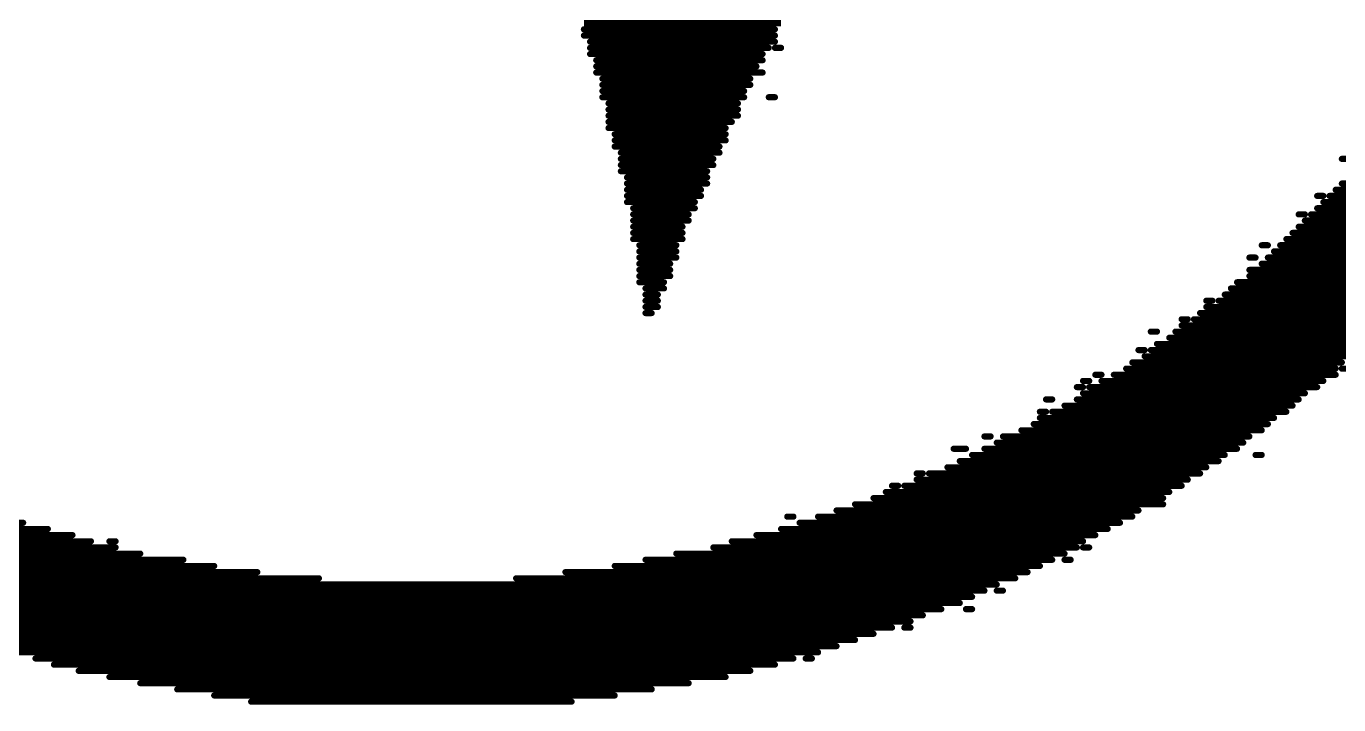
# Model space of a CAD drawing. Header units: inches. Extents: x -0.4 to 12.9, y -0.9 to 6.
# Drawn here: x 0.741 to 0.954, y 1.9138 to 2.0238 of the extents above; entities that cross this region are included whole.
import ezdxf

# ---------------------------------------------------------------- set-up
doc = ezdxf.new("R2010")
doc.units = ezdxf.units.IN
doc.header["$MEASUREMENT"] = 0
doc.layers.add('Bottom Overlay', color=54, linetype='Continuous')

msp = doc.modelspace()

# ---------------------------------------------------------------- linework, layer by layer
at = {"layer": 'Bottom Overlay'}
for points in [[(0.83145, 2.02425, 0.001, 0.001, 0), (0.86345, 2.02425, 0.001, 0.001, 0)], [(0.83145, 2.02325, 0.001, 0.001, 0), (0.86245, 2.02325, 0.001, 0.001, 0)], [(0.83145, 2.02225, 0.001, 0.001, 0), (0.86245, 2.02225, 0.001, 0.001, 0)], [(0.83245, 2.02125, 0.001, 0.001, 0), (0.86245, 2.02125, 0.001, 0.001, 0)], [(0.83245, 2.02025, 0.001, 0.001, 0), (0.86145, 2.02025, 0.001, 0.001, 0)], [(0.83245, 2.01925, 0.001, 0.001, 0), (0.86045, 2.01925, 0.001, 0.001, 0)], [(0.86245, 2.02025, 0.001, 0.001, 0), (0.86345, 2.02025, 0.001, 0.001, 0)], [(0.83345, 2.01825, 0.001, 0.001, 0), (0.86045, 2.01825, 0.001, 0.001, 0)], [(0.83345, 2.01725, 0.001, 0.001, 0), (0.85945, 2.01725, 0.001, 0.001, 0)], [(0.83345, 2.01625, 0.001, 0.001, 0), (0.86045, 2.01625, 0.001, 0.001, 0)], [(0.83445, 2.01525, 0.001, 0.001, 0), (0.85845, 2.01525, 0.001, 0.001, 0)], [(0.83445, 2.01425, 0.001, 0.001, 0), (0.85845, 2.01425, 0.001, 0.001, 0)], [(0.83445, 2.01325, 0.001, 0.001, 0), (0.85745, 2.01325, 0.001, 0.001, 0)], [(0.83445, 2.01225, 0.001, 0.001, 0), (0.85745, 2.01225, 0.001, 0.001, 0)], [(0.83545, 2.01125, 0.001, 0.001, 0), (0.85645, 2.01125, 0.001, 0.001, 0)], [(0.83545, 2.01025, 0.001, 0.001, 0), (0.85645, 2.01025, 0.001, 0.001, 0)], [(0.86145, 2.01225, 0.001, 0.001, 0), (0.86245, 2.01225, 0.001, 0.001, 0)], [(0.83545, 2.00925, 0.001, 0.001, 0), (0.85645, 2.00925, 0.001, 0.001, 0)], [(0.83545, 2.00825, 0.001, 0.001, 0), (0.85545, 2.00825, 0.001, 0.001, 0)], [(0.83545, 2.00725, 0.001, 0.001, 0), (0.85445, 2.00725, 0.001, 0.001, 0)], [(0.83645, 2.00625, 0.001, 0.001, 0), (0.85445, 2.00625, 0.001, 0.001, 0)], [(0.83645, 2.00525, 0.001, 0.001, 0), (0.85445, 2.00525, 0.001, 0.001, 0)], [(0.83645, 2.00425, 0.001, 0.001, 0), (0.85345, 2.00425, 0.001, 0.001, 0)], [(0.83745, 2.00325, 0.001, 0.001, 0), (0.85345, 2.00325, 0.001, 0.001, 0)], [(0.83745, 2.00225, 0.001, 0.001, 0), (0.85245, 2.00225, 0.001, 0.001, 0)], [(0.95445, 2.00225, 0.001, 0.001, 0), (0.95545, 2.00225, 0.001, 0.001, 0)], [(0.83745, 2.00125, 0.001, 0.001, 0), (0.85245, 2.00125, 0.001, 0.001, 0)], [(0.83745, 2.00025, 0.001, 0.001, 0), (0.85145, 2.00025, 0.001, 0.001, 0)], [(0.83845, 1.99925, 0.001, 0.001, 0), (0.85145, 1.99925, 0.001, 0.001, 0)], [(0.83845, 1.99825, 0.001, 0.001, 0), (0.85145, 1.99825, 0.001, 0.001, 0)], [(0.95445, 1.99825, 0.001, 0.001, 0), (0.98245, 1.99825, 0.001, 0.001, 0)], [(0.83845, 1.99725, 0.001, 0.001, 0), (0.85045, 1.99725, 0.001, 0.001, 0)], [(0.83845, 1.99625, 0.001, 0.001, 0), (0.85045, 1.99625, 0.001, 0.001, 0)], [(0.95045, 1.99625, 0.001, 0.001, 0), (0.95145, 1.99625, 0.001, 0.001, 0)], [(0.95245, 1.99625, 0.001, 0.001, 0), (0.98045, 1.99625, 0.001, 0.001, 0)], [(0.95345, 1.99725, 0.001, 0.001, 0), (0.98145, 1.99725, 0.001, 0.001, 0)], [(0.83845, 1.99525, 0.001, 0.001, 0), (0.84945, 1.99525, 0.001, 0.001, 0)], [(0.83945, 1.99425, 0.001, 0.001, 0), (0.84945, 1.99425, 0.001, 0.001, 0)], [(0.83945, 1.99325, 0.001, 0.001, 0), (0.84845, 1.99325, 0.001, 0.001, 0)], [(0.94745, 1.99325, 0.001, 0.001, 0), (0.94845, 1.99325, 0.001, 0.001, 0)], [(0.94945, 1.99325, 0.001, 0.001, 0), (0.97845, 1.99325, 0.001, 0.001, 0)], [(0.95045, 1.99425, 0.001, 0.001, 0), (0.97945, 1.99425, 0.001, 0.001, 0)], [(0.95145, 1.99525, 0.001, 0.001, 0), (0.97945, 1.99525, 0.001, 0.001, 0)], [(0.83945, 1.99225, 0.001, 0.001, 0), (0.84845, 1.99225, 0.001, 0.001, 0)], [(0.83945, 1.99125, 0.001, 0.001, 0), (0.84745, 1.99125, 0.001, 0.001, 0)], [(0.94745, 1.99125, 0.001, 0.001, 0), (0.97645, 1.99125, 0.001, 0.001, 0)], [(0.94845, 1.99225, 0.001, 0.001, 0), (0.97745, 1.99225, 0.001, 0.001, 0)], [(0.83945, 1.99025, 0.001, 0.001, 0), (0.84745, 1.99025, 0.001, 0.001, 0)], [(0.83945, 1.98925, 0.001, 0.001, 0), (0.84745, 1.98925, 0.001, 0.001, 0)], [(0.94545, 1.98925, 0.001, 0.001, 0), (0.97545, 1.98925, 0.001, 0.001, 0)], [(0.94645, 1.99025, 0.001, 0.001, 0), (0.97645, 1.99025, 0.001, 0.001, 0)], [(0.84045, 1.98825, 0.001, 0.001, 0), (0.84645, 1.98825, 0.001, 0.001, 0)], [(0.84045, 1.98725, 0.001, 0.001, 0), (0.84645, 1.98725, 0.001, 0.001, 0)], [(0.94145, 1.98825, 0.001, 0.001, 0), (0.94245, 1.98825, 0.001, 0.001, 0)], [(0.94345, 1.98725, 0.001, 0.001, 0), (0.97445, 1.98725, 0.001, 0.001, 0)], [(0.94445, 1.98825, 0.001, 0.001, 0), (0.97445, 1.98825, 0.001, 0.001, 0)], [(0.84045, 1.98625, 0.001, 0.001, 0), (0.84645, 1.98625, 0.001, 0.001, 0)], [(0.84045, 1.98525, 0.001, 0.001, 0), (0.84545, 1.98525, 0.001, 0.001, 0)], [(0.93945, 1.98625, 0.001, 0.001, 0), (0.94045, 1.98625, 0.001, 0.001, 0)], [(0.94145, 1.98525, 0.001, 0.001, 0), (0.97145, 1.98525, 0.001, 0.001, 0)], [(0.94245, 1.98625, 0.001, 0.001, 0), (0.97245, 1.98625, 0.001, 0.001, 0)], [(0.84045, 1.98425, 0.001, 0.001, 0), (0.84545, 1.98425, 0.001, 0.001, 0)], [(0.84045, 1.98325, 0.001, 0.001, 0), (0.84545, 1.98325, 0.001, 0.001, 0)], [(0.93945, 1.98425, 0.001, 0.001, 0), (0.97045, 1.98425, 0.001, 0.001, 0)], [(0.93945, 1.98325, 0.001, 0.001, 0), (0.96945, 1.98325, 0.001, 0.001, 0)], [(0.84045, 1.98225, 0.001, 0.001, 0), (0.84445, 1.98225, 0.001, 0.001, 0)], [(0.84145, 1.98125, 0.001, 0.001, 0), (0.84445, 1.98125, 0.001, 0.001, 0)], [(0.93645, 1.98125, 0.001, 0.001, 0), (0.96745, 1.98125, 0.001, 0.001, 0)], [(0.93745, 1.98225, 0.001, 0.001, 0), (0.96845, 1.98225, 0.001, 0.001, 0)], [(0.84145, 1.98025, 0.001, 0.001, 0), (0.84345, 1.98025, 0.001, 0.001, 0)], [(0.84145, 1.97925, 0.001, 0.001, 0), (0.84345, 1.97925, 0.001, 0.001, 0)], [(0.93245, 1.97925, 0.001, 0.001, 0), (0.93345, 1.97925, 0.001, 0.001, 0)], [(0.93445, 1.97925, 0.001, 0.001, 0), (0.96545, 1.97925, 0.001, 0.001, 0)], [(0.93545, 1.98025, 0.001, 0.001, 0), (0.96645, 1.98025, 0.001, 0.001, 0)], [(0.84145, 1.97825, 0.001, 0.001, 0), (0.84345, 1.97825, 0.001, 0.001, 0)], [(0.84145, 1.97725, 0.001, 0.001, 0), (0.84245, 1.97725, 0.001, 0.001, 0)], [(0.92845, 1.97625, 0.001, 0.001, 0), (0.92945, 1.97625, 0.001, 0.001, 0)], [(0.93045, 1.97625, 0.001, 0.001, 0), (0.96245, 1.97625, 0.001, 0.001, 0)], [(0.93145, 1.97725, 0.001, 0.001, 0), (0.96345, 1.97725, 0.001, 0.001, 0)], [(0.93245, 1.97825, 0.001, 0.001, 0), (0.96445, 1.97825, 0.001, 0.001, 0)], [(0.92345, 1.97425, 0.001, 0.001, 0), (0.92445, 1.97425, 0.001, 0.001, 0)], [(0.92745, 1.97425, 0.001, 0.001, 0), (0.96045, 1.97425, 0.001, 0.001, 0)], [(0.92845, 1.97525, 0.001, 0.001, 0), (0.96145, 1.97525, 0.001, 0.001, 0)], [(0.92445, 1.97225, 0.001, 0.001, 0), (0.95845, 1.97225, 0.001, 0.001, 0)], [(0.92645, 1.97325, 0.001, 0.001, 0), (0.95945, 1.97325, 0.001, 0.001, 0)], [(0.92145, 1.97125, 0.001, 0.001, 0), (0.92245, 1.97125, 0.001, 0.001, 0)], [(0.92245, 1.97025, 0.001, 0.001, 0), (0.95645, 1.97025, 0.001, 0.001, 0)], [(0.92345, 1.97125, 0.001, 0.001, 0), (0.95745, 1.97125, 0.001, 0.001, 0)], [(0.91945, 1.96825, 0.001, 0.001, 0), (0.95345, 1.96825, 0.001, 0.001, 0)], [(0.92045, 1.96925, 0.001, 0.001, 0), (0.95445, 1.96925, 0.001, 0.001, 0)], [(0.95445, 1.96825, 0.001, 0.001, 0), (0.95545, 1.96825, 0.001, 0.001, 0)], [(0.91245, 1.96625, 0.001, 0.001, 0), (0.91345, 1.96625, 0.001, 0.001, 0)], [(0.91445, 1.96725, 0.001, 0.001, 0), (0.91545, 1.96725, 0.001, 0.001, 0)], [(0.91545, 1.96625, 0.001, 0.001, 0), (0.95145, 1.96625, 0.001, 0.001, 0)], [(0.91745, 1.96725, 0.001, 0.001, 0), (0.95345, 1.96725, 0.001, 0.001, 0)], [(0.91145, 1.96525, 0.001, 0.001, 0), (0.91245, 1.96525, 0.001, 0.001, 0)], [(0.91245, 1.96425, 0.001, 0.001, 0), (0.94845, 1.96425, 0.001, 0.001, 0)], [(0.91345, 1.96525, 0.001, 0.001, 0), (0.95045, 1.96525, 0.001, 0.001, 0)], [(0.90545, 1.96125, 0.001, 0.001, 0), (0.90645, 1.96125, 0.001, 0.001, 0)], [(0.90645, 1.96325, 0.001, 0.001, 0), (0.90745, 1.96325, 0.001, 0.001, 0)], [(0.90745, 1.96125, 0.001, 0.001, 0), (0.94545, 1.96125, 0.001, 0.001, 0)], [(0.90945, 1.96225, 0.001, 0.001, 0), (0.94645, 1.96225, 0.001, 0.001, 0)], [(0.91145, 1.96325, 0.001, 0.001, 0), (0.94745, 1.96325, 0.001, 0.001, 0)], [(0.90445, 1.95925, 0.001, 0.001, 0), (0.94245, 1.95925, 0.001, 0.001, 0)], [(0.90545, 1.96025, 0.001, 0.001, 0), (0.94345, 1.96025, 0.001, 0.001, 0)], [(0.89645, 1.95725, 0.001, 0.001, 0), (0.89745, 1.95725, 0.001, 0.001, 0)], [(0.89945, 1.95725, 0.001, 0.001, 0), (0.93945, 1.95725, 0.001, 0.001, 0)], [(0.90245, 1.95825, 0.001, 0.001, 0), (0.94145, 1.95825, 0.001, 0.001, 0)], [(0.89145, 1.95525, 0.001, 0.001, 0), (0.89345, 1.95525, 0.001, 0.001, 0)], [(0.89645, 1.95525, 0.001, 0.001, 0), (0.93745, 1.95525, 0.001, 0.001, 0)], [(0.89845, 1.95625, 0.001, 0.001, 0), (0.93845, 1.95625, 0.001, 0.001, 0)], [(0.89245, 1.95325, 0.001, 0.001, 0), (0.93445, 1.95325, 0.001, 0.001, 0)], [(0.89445, 1.95425, 0.001, 0.001, 0), (0.93545, 1.95425, 0.001, 0.001, 0)], [(0.94045, 1.95425, 0.001, 0.001, 0), (0.94145, 1.95425, 0.001, 0.001, 0)], [(0.88545, 1.95125, 0.001, 0.001, 0), (0.88645, 1.95125, 0.001, 0.001, 0)], [(0.88745, 1.95125, 0.001, 0.001, 0), (0.93145, 1.95125, 0.001, 0.001, 0)], [(0.89045, 1.95225, 0.001, 0.001, 0), (0.93245, 1.95225, 0.001, 0.001, 0)], [(0.88145, 1.94925, 0.001, 0.001, 0), (0.88245, 1.94925, 0.001, 0.001, 0)], [(0.88345, 1.94925, 0.001, 0.001, 0), (0.92845, 1.94925, 0.001, 0.001, 0)], [(0.88545, 1.95025, 0.001, 0.001, 0), (0.92945, 1.95025, 0.001, 0.001, 0)], [(0.87845, 1.94725, 0.001, 0.001, 0), (0.92545, 1.94725, 0.001, 0.001, 0)], [(0.88045, 1.94825, 0.001, 0.001, 0), (0.92645, 1.94825, 0.001, 0.001, 0)], [(0.86445, 1.94425, 0.001, 0.001, 0), (0.86545, 1.94425, 0.001, 0.001, 0)], [(0.86945, 1.94425, 0.001, 0.001, 0), (0.92045, 1.94425, 0.001, 0.001, 0)], [(0.87245, 1.94525, 0.001, 0.001, 0), (0.92145, 1.94525, 0.001, 0.001, 0)], [(0.87545, 1.94625, 0.001, 0.001, 0), (0.92545, 1.94625, 0.001, 0.001, 0)], [(0.68945, 1.94325, 0.001, 0.001, 0), (0.74045, 1.94325, 0.001, 0.001, 0)], [(0.69245, 1.94225, 0.001, 0.001, 0), (0.74445, 1.94225, 0.001, 0.001, 0)], [(0.86345, 1.94225, 0.001, 0.001, 0), (0.91645, 1.94225, 0.001, 0.001, 0)], [(0.86645, 1.94325, 0.001, 0.001, 0), (0.91845, 1.94325, 0.001, 0.001, 0)], [(0.69345, 1.94125, 0.001, 0.001, 0), (0.74845, 1.94125, 0.001, 0.001, 0)], [(0.69545, 1.94025, 0.001, 0.001, 0), (0.75145, 1.94025, 0.001, 0.001, 0)], [(0.75445, 1.94025, 0.001, 0.001, 0), (0.75545, 1.94025, 0.001, 0.001, 0)], [(0.85545, 1.94025, 0.001, 0.001, 0), (0.91245, 1.94025, 0.001, 0.001, 0)], [(0.85945, 1.94125, 0.001, 0.001, 0), (0.91445, 1.94125, 0.001, 0.001, 0)], [(0.69745, 1.93925, 0.001, 0.001, 0), (0.75545, 1.93925, 0.001, 0.001, 0)], [(0.69845, 1.93825, 0.001, 0.001, 0), (0.75945, 1.93825, 0.001, 0.001, 0)], [(0.84645, 1.93825, 0.001, 0.001, 0), (0.90945, 1.93825, 0.001, 0.001, 0)], [(0.85245, 1.93925, 0.001, 0.001, 0), (0.91145, 1.93925, 0.001, 0.001, 0)], [(0.91245, 1.93925, 0.001, 0.001, 0), (0.91345, 1.93925, 0.001, 0.001, 0)], [(0.70145, 1.93725, 0.001, 0.001, 0), (0.76645, 1.93725, 0.001, 0.001, 0)], [(0.70345, 1.93625, 0.001, 0.001, 0), (0.77145, 1.93625, 0.001, 0.001, 0)], [(0.83645, 1.93625, 0.001, 0.001, 0), (0.90545, 1.93625, 0.001, 0.001, 0)], [(0.84145, 1.93725, 0.001, 0.001, 0), (0.90745, 1.93725, 0.001, 0.001, 0)], [(0.90945, 1.93725, 0.001, 0.001, 0), (0.91045, 1.93725, 0.001, 0.001, 0)], [(0.70445, 1.93525, 0.001, 0.001, 0), (0.77845, 1.93525, 0.001, 0.001, 0)], [(0.70745, 1.93425, 0.001, 0.001, 0), (0.78845, 1.93425, 0.001, 0.001, 0)], [(0.82045, 1.93425, 0.001, 0.001, 0), (0.90145, 1.93425, 0.001, 0.001, 0)], [(0.82845, 1.93525, 0.001, 0.001, 0), (0.90345, 1.93525, 0.001, 0.001, 0)], [(0.70945, 1.93325, 0.001, 0.001, 0), (0.89845, 1.93325, 0.001, 0.001, 0)], [(0.71045, 1.93225, 0.001, 0.001, 0), (0.89645, 1.93225, 0.001, 0.001, 0)], [(0.89845, 1.93225, 0.001, 0.001, 0), (0.89945, 1.93225, 0.001, 0.001, 0)], [(0.71345, 1.93125, 0.001, 0.001, 0), (0.89445, 1.93125, 0.001, 0.001, 0)], [(0.71645, 1.93025, 0.001, 0.001, 0), (0.89245, 1.93025, 0.001, 0.001, 0)], [(0.71845, 1.92925, 0.001, 0.001, 0), (0.88945, 1.92925, 0.001, 0.001, 0)], [(0.72045, 1.92825, 0.001, 0.001, 0), (0.88645, 1.92825, 0.001, 0.001, 0)], [(0.72345, 1.92725, 0.001, 0.001, 0), (0.88445, 1.92725, 0.001, 0.001, 0)], [(0.89345, 1.92925, 0.001, 0.001, 0), (0.89445, 1.92925, 0.001, 0.001, 0)], [(0.72545, 1.92625, 0.001, 0.001, 0), (0.88145, 1.92625, 0.001, 0.001, 0)], [(0.72945, 1.92525, 0.001, 0.001, 0), (0.87845, 1.92525, 0.001, 0.001, 0)], [(0.88345, 1.92625, 0.001, 0.001, 0), (0.88445, 1.92625, 0.001, 0.001, 0)], [(0.73245, 1.92425, 0.001, 0.001, 0), (0.87545, 1.92425, 0.001, 0.001, 0)], [(0.73545, 1.92325, 0.001, 0.001, 0), (0.87245, 1.92325, 0.001, 0.001, 0)], [(0.73845, 1.92225, 0.001, 0.001, 0), (0.86945, 1.92225, 0.001, 0.001, 0)], [(0.74245, 1.92125, 0.001, 0.001, 0), (0.86545, 1.92125, 0.001, 0.001, 0)], [(0.86745, 1.92125, 0.001, 0.001, 0), (0.86845, 1.92125, 0.001, 0.001, 0)], [(0.74545, 1.92025, 0.001, 0.001, 0), (0.86245, 1.92025, 0.001, 0.001, 0)], [(0.74945, 1.91925, 0.001, 0.001, 0), (0.85845, 1.91925, 0.001, 0.001, 0)], [(0.75445, 1.91825, 0.001, 0.001, 0), (0.85445, 1.91825, 0.001, 0.001, 0)], [(0.75945, 1.91725, 0.001, 0.001, 0), (0.84845, 1.91725, 0.001, 0.001, 0)], [(0.76545, 1.91625, 0.001, 0.001, 0), (0.84245, 1.91625, 0.001, 0.001, 0)], [(0.77145, 1.91525, 0.001, 0.001, 0), (0.83645, 1.91525, 0.001, 0.001, 0)], [(0.77745, 1.91425, 0.001, 0.001, 0), (0.82945, 1.91425, 0.001, 0.001, 0)]]:
    msp.add_lwpolyline(points, format="xyseb", dxfattribs=at)
for points in [[(0.8312, 2.02325, 0.0005, 0.0005, 1), (0.8317, 2.02325, 0.0005, 0.0005, 1)], [(0.8622, 2.02325, 0.0005, 0.0005, 1), (0.8627, 2.02325, 0.0005, 0.0005, 1)], [(0.8312, 2.02225, 0.0005, 0.0005, 1), (0.8317, 2.02225, 0.0005, 0.0005, 1)], [(0.8322, 2.02125, 0.0005, 0.0005, 1), (0.8327, 2.02125, 0.0005, 0.0005, 1)], [(0.8622, 2.02225, 0.0005, 0.0005, 1), (0.8627, 2.02225, 0.0005, 0.0005, 1)], [(0.8622, 2.02125, 0.0005, 0.0005, 1), (0.8627, 2.02125, 0.0005, 0.0005, 1)], [(0.8322, 2.02025, 0.0005, 0.0005, 1), (0.8327, 2.02025, 0.0005, 0.0005, 1)], [(0.8322, 2.01925, 0.0005, 0.0005, 1), (0.8327, 2.01925, 0.0005, 0.0005, 1)], [(0.8602, 2.01925, 0.0005, 0.0005, 1), (0.8607, 2.01925, 0.0005, 0.0005, 1)], [(0.8612, 2.02025, 0.0005, 0.0005, 1), (0.8617, 2.02025, 0.0005, 0.0005, 1)], [(0.8622, 2.02025, 0.0005, 0.0005, 1), (0.8627, 2.02025, 0.0005, 0.0005, 1)], [(0.8632, 2.02025, 0.0005, 0.0005, 1), (0.8637, 2.02025, 0.0005, 0.0005, 1)], [(0.8332, 2.01825, 0.0005, 0.0005, 1), (0.8337, 2.01825, 0.0005, 0.0005, 1)], [(0.8332, 2.01725, 0.0005, 0.0005, 1), (0.8337, 2.01725, 0.0005, 0.0005, 1)], [(0.8592, 2.01725, 0.0005, 0.0005, 1), (0.8597, 2.01725, 0.0005, 0.0005, 1)], [(0.8602, 2.01825, 0.0005, 0.0005, 1), (0.8607, 2.01825, 0.0005, 0.0005, 1)], [(0.8332, 2.01625, 0.0005, 0.0005, 1), (0.8337, 2.01625, 0.0005, 0.0005, 1)], [(0.8342, 2.01525, 0.0005, 0.0005, 1), (0.8347, 2.01525, 0.0005, 0.0005, 1)], [(0.8582, 2.01525, 0.0005, 0.0005, 1), (0.8587, 2.01525, 0.0005, 0.0005, 1)], [(0.8602, 2.01625, 0.0005, 0.0005, 1), (0.8607, 2.01625, 0.0005, 0.0005, 1)], [(0.8342, 2.01425, 0.0005, 0.0005, 1), (0.8347, 2.01425, 0.0005, 0.0005, 1)], [(0.8342, 2.01325, 0.0005, 0.0005, 1), (0.8347, 2.01325, 0.0005, 0.0005, 1)], [(0.8572, 2.01325, 0.0005, 0.0005, 1), (0.8577, 2.01325, 0.0005, 0.0005, 1)], [(0.8582, 2.01425, 0.0005, 0.0005, 1), (0.8587, 2.01425, 0.0005, 0.0005, 1)], [(0.8342, 2.01225, 0.0005, 0.0005, 1), (0.8347, 2.01225, 0.0005, 0.0005, 1)], [(0.8352, 2.01125, 0.0005, 0.0005, 1), (0.8357, 2.01125, 0.0005, 0.0005, 1)], [(0.8352, 2.01025, 0.0005, 0.0005, 1), (0.8357, 2.01025, 0.0005, 0.0005, 1)], [(0.8562, 2.01125, 0.0005, 0.0005, 1), (0.8567, 2.01125, 0.0005, 0.0005, 1)], [(0.8562, 2.01025, 0.0005, 0.0005, 1), (0.8567, 2.01025, 0.0005, 0.0005, 1)], [(0.8572, 2.01225, 0.0005, 0.0005, 1), (0.8577, 2.01225, 0.0005, 0.0005, 1)], [(0.8612, 2.01225, 0.0005, 0.0005, 1), (0.8617, 2.01225, 0.0005, 0.0005, 1)], [(0.8622, 2.01225, 0.0005, 0.0005, 1), (0.8627, 2.01225, 0.0005, 0.0005, 1)], [(0.8352, 2.00925, 0.0005, 0.0005, 1), (0.8357, 2.00925, 0.0005, 0.0005, 1)], [(0.8352, 2.00825, 0.0005, 0.0005, 1), (0.8357, 2.00825, 0.0005, 0.0005, 1)], [(0.8552, 2.00825, 0.0005, 0.0005, 1), (0.8557, 2.00825, 0.0005, 0.0005, 1)], [(0.8562, 2.00925, 0.0005, 0.0005, 1), (0.8567, 2.00925, 0.0005, 0.0005, 1)], [(0.8352, 2.00725, 0.0005, 0.0005, 1), (0.8357, 2.00725, 0.0005, 0.0005, 1)], [(0.8362, 2.00625, 0.0005, 0.0005, 1), (0.8367, 2.00625, 0.0005, 0.0005, 1)], [(0.8542, 2.00725, 0.0005, 0.0005, 1), (0.8547, 2.00725, 0.0005, 0.0005, 1)], [(0.8542, 2.00625, 0.0005, 0.0005, 1), (0.8547, 2.00625, 0.0005, 0.0005, 1)], [(0.8362, 2.00525, 0.0005, 0.0005, 1), (0.8367, 2.00525, 0.0005, 0.0005, 1)], [(0.8362, 2.00425, 0.0005, 0.0005, 1), (0.8367, 2.00425, 0.0005, 0.0005, 1)], [(0.8532, 2.00425, 0.0005, 0.0005, 1), (0.8537, 2.00425, 0.0005, 0.0005, 1)], [(0.8542, 2.00525, 0.0005, 0.0005, 1), (0.8547, 2.00525, 0.0005, 0.0005, 1)], [(0.8372, 2.00325, 0.0005, 0.0005, 1), (0.8377, 2.00325, 0.0005, 0.0005, 1)], [(0.8372, 2.00225, 0.0005, 0.0005, 1), (0.8377, 2.00225, 0.0005, 0.0005, 1)], [(0.8522, 2.00225, 0.0005, 0.0005, 1), (0.8527, 2.00225, 0.0005, 0.0005, 1)], [(0.8532, 2.00325, 0.0005, 0.0005, 1), (0.8537, 2.00325, 0.0005, 0.0005, 1)], [(0.9542, 2.00225, 0.0005, 0.0005, 1), (0.9547, 2.00225, 0.0005, 0.0005, 1)], [(0.8372, 2.00125, 0.0005, 0.0005, 1), (0.8377, 2.00125, 0.0005, 0.0005, 1)], [(0.8372, 2.00025, 0.0005, 0.0005, 1), (0.8377, 2.00025, 0.0005, 0.0005, 1)], [(0.8512, 2.00025, 0.0005, 0.0005, 1), (0.8517, 2.00025, 0.0005, 0.0005, 1)], [(0.8522, 2.00125, 0.0005, 0.0005, 1), (0.8527, 2.00125, 0.0005, 0.0005, 1)], [(0.8382, 1.99925, 0.0005, 0.0005, 1), (0.8387, 1.99925, 0.0005, 0.0005, 1)], [(0.8382, 1.99825, 0.0005, 0.0005, 1), (0.8387, 1.99825, 0.0005, 0.0005, 1)], [(0.8512, 1.99925, 0.0005, 0.0005, 1), (0.8517, 1.99925, 0.0005, 0.0005, 1)], [(0.8512, 1.99825, 0.0005, 0.0005, 1), (0.8517, 1.99825, 0.0005, 0.0005, 1)], [(0.9542, 1.99825, 0.0005, 0.0005, 1), (0.9547, 1.99825, 0.0005, 0.0005, 1)], [(0.8382, 1.99725, 0.0005, 0.0005, 1), (0.8387, 1.99725, 0.0005, 0.0005, 1)], [(0.8382, 1.99625, 0.0005, 0.0005, 1), (0.8387, 1.99625, 0.0005, 0.0005, 1)], [(0.8502, 1.99725, 0.0005, 0.0005, 1), (0.8507, 1.99725, 0.0005, 0.0005, 1)], [(0.8502, 1.99625, 0.0005, 0.0005, 1), (0.8507, 1.99625, 0.0005, 0.0005, 1)], [(0.9502, 1.99625, 0.0005, 0.0005, 1), (0.9507, 1.99625, 0.0005, 0.0005, 1)], [(0.9512, 1.99625, 0.0005, 0.0005, 1), (0.9517, 1.99625, 0.0005, 0.0005, 1)], [(0.9522, 1.99625, 0.0005, 0.0005, 1), (0.9527, 1.99625, 0.0005, 0.0005, 1)], [(0.9532, 1.99725, 0.0005, 0.0005, 1), (0.9537, 1.99725, 0.0005, 0.0005, 1)], [(0.8382, 1.99525, 0.0005, 0.0005, 1), (0.8387, 1.99525, 0.0005, 0.0005, 1)], [(0.8392, 1.99425, 0.0005, 0.0005, 1), (0.8397, 1.99425, 0.0005, 0.0005, 1)], [(0.8392, 1.99325, 0.0005, 0.0005, 1), (0.8397, 1.99325, 0.0005, 0.0005, 1)], [(0.8482, 1.99325, 0.0005, 0.0005, 1), (0.8487, 1.99325, 0.0005, 0.0005, 1)], [(0.8492, 1.99525, 0.0005, 0.0005, 1), (0.8497, 1.99525, 0.0005, 0.0005, 1)], [(0.8492, 1.99425, 0.0005, 0.0005, 1), (0.8497, 1.99425, 0.0005, 0.0005, 1)], [(0.9472, 1.99325, 0.0005, 0.0005, 1), (0.9477, 1.99325, 0.0005, 0.0005, 1)], [(0.9482, 1.99325, 0.0005, 0.0005, 1), (0.9487, 1.99325, 0.0005, 0.0005, 1)], [(0.9492, 1.99325, 0.0005, 0.0005, 1), (0.9497, 1.99325, 0.0005, 0.0005, 1)], [(0.9502, 1.99425, 0.0005, 0.0005, 1), (0.9507, 1.99425, 0.0005, 0.0005, 1)], [(0.9512, 1.99525, 0.0005, 0.0005, 1), (0.9517, 1.99525, 0.0005, 0.0005, 1)], [(0.8392, 1.99225, 0.0005, 0.0005, 1), (0.8397, 1.99225, 0.0005, 0.0005, 1)], [(0.8392, 1.99125, 0.0005, 0.0005, 1), (0.8397, 1.99125, 0.0005, 0.0005, 1)], [(0.8472, 1.99125, 0.0005, 0.0005, 1), (0.8477, 1.99125, 0.0005, 0.0005, 1)], [(0.8482, 1.99225, 0.0005, 0.0005, 1), (0.8487, 1.99225, 0.0005, 0.0005, 1)], [(0.9472, 1.99125, 0.0005, 0.0005, 1), (0.9477, 1.99125, 0.0005, 0.0005, 1)], [(0.9482, 1.99225, 0.0005, 0.0005, 1), (0.9487, 1.99225, 0.0005, 0.0005, 1)], [(0.8392, 1.99025, 0.0005, 0.0005, 1), (0.8397, 1.99025, 0.0005, 0.0005, 1)], [(0.8392, 1.98925, 0.0005, 0.0005, 1), (0.8397, 1.98925, 0.0005, 0.0005, 1)], [(0.8472, 1.99025, 0.0005, 0.0005, 1), (0.8477, 1.99025, 0.0005, 0.0005, 1)], [(0.8472, 1.98925, 0.0005, 0.0005, 1), (0.8477, 1.98925, 0.0005, 0.0005, 1)], [(0.9452, 1.98925, 0.0005, 0.0005, 1), (0.9457, 1.98925, 0.0005, 0.0005, 1)], [(0.9462, 1.99025, 0.0005, 0.0005, 1), (0.9467, 1.99025, 0.0005, 0.0005, 1)], [(0.8402, 1.98825, 0.0005, 0.0005, 1), (0.8407, 1.98825, 0.0005, 0.0005, 1)], [(0.8402, 1.98725, 0.0005, 0.0005, 1), (0.8407, 1.98725, 0.0005, 0.0005, 1)], [(0.8462, 1.98825, 0.0005, 0.0005, 1), (0.8467, 1.98825, 0.0005, 0.0005, 1)], [(0.8462, 1.98725, 0.0005, 0.0005, 1), (0.8467, 1.98725, 0.0005, 0.0005, 1)], [(0.9412, 1.98825, 0.0005, 0.0005, 1), (0.9417, 1.98825, 0.0005, 0.0005, 1)], [(0.9422, 1.98825, 0.0005, 0.0005, 1), (0.9427, 1.98825, 0.0005, 0.0005, 1)], [(0.9432, 1.98725, 0.0005, 0.0005, 1), (0.9437, 1.98725, 0.0005, 0.0005, 1)], [(0.9442, 1.98825, 0.0005, 0.0005, 1), (0.9447, 1.98825, 0.0005, 0.0005, 1)], [(0.8402, 1.98625, 0.0005, 0.0005, 1), (0.8407, 1.98625, 0.0005, 0.0005, 1)], [(0.8402, 1.98525, 0.0005, 0.0005, 1), (0.8407, 1.98525, 0.0005, 0.0005, 1)], [(0.8452, 1.98525, 0.0005, 0.0005, 1), (0.8457, 1.98525, 0.0005, 0.0005, 1)], [(0.8462, 1.98625, 0.0005, 0.0005, 1), (0.8467, 1.98625, 0.0005, 0.0005, 1)], [(0.9392, 1.98625, 0.0005, 0.0005, 1), (0.9397, 1.98625, 0.0005, 0.0005, 1)], [(0.9402, 1.98625, 0.0005, 0.0005, 1), (0.9407, 1.98625, 0.0005, 0.0005, 1)], [(0.9412, 1.98525, 0.0005, 0.0005, 1), (0.9417, 1.98525, 0.0005, 0.0005, 1)], [(0.9422, 1.98625, 0.0005, 0.0005, 1), (0.9427, 1.98625, 0.0005, 0.0005, 1)], [(0.8402, 1.98425, 0.0005, 0.0005, 1), (0.8407, 1.98425, 0.0005, 0.0005, 1)], [(0.8402, 1.98325, 0.0005, 0.0005, 1), (0.8407, 1.98325, 0.0005, 0.0005, 1)], [(0.8452, 1.98425, 0.0005, 0.0005, 1), (0.8457, 1.98425, 0.0005, 0.0005, 1)], [(0.8452, 1.98325, 0.0005, 0.0005, 1), (0.8457, 1.98325, 0.0005, 0.0005, 1)], [(0.9392, 1.98425, 0.0005, 0.0005, 1), (0.9397, 1.98425, 0.0005, 0.0005, 1)], [(0.9392, 1.98325, 0.0005, 0.0005, 1), (0.9397, 1.98325, 0.0005, 0.0005, 1)], [(0.8402, 1.98225, 0.0005, 0.0005, 1), (0.8407, 1.98225, 0.0005, 0.0005, 1)], [(0.8412, 1.98125, 0.0005, 0.0005, 1), (0.8417, 1.98125, 0.0005, 0.0005, 1)], [(0.8442, 1.98225, 0.0005, 0.0005, 1), (0.8447, 1.98225, 0.0005, 0.0005, 1)], [(0.8442, 1.98125, 0.0005, 0.0005, 1), (0.8447, 1.98125, 0.0005, 0.0005, 1)], [(0.9362, 1.98125, 0.0005, 0.0005, 1), (0.9367, 1.98125, 0.0005, 0.0005, 1)], [(0.9372, 1.98225, 0.0005, 0.0005, 1), (0.9377, 1.98225, 0.0005, 0.0005, 1)], [(0.8412, 1.98025, 0.0005, 0.0005, 1), (0.8417, 1.98025, 0.0005, 0.0005, 1)], [(0.8412, 1.97925, 0.0005, 0.0005, 1), (0.8417, 1.97925, 0.0005, 0.0005, 1)], [(0.8432, 1.98025, 0.0005, 0.0005, 1), (0.8437, 1.98025, 0.0005, 0.0005, 1)], [(0.8432, 1.97925, 0.0005, 0.0005, 1), (0.8437, 1.97925, 0.0005, 0.0005, 1)], [(0.9322, 1.97925, 0.0005, 0.0005, 1), (0.9327, 1.97925, 0.0005, 0.0005, 1)], [(0.9332, 1.97925, 0.0005, 0.0005, 1), (0.9337, 1.97925, 0.0005, 0.0005, 1)], [(0.9342, 1.97925, 0.0005, 0.0005, 1), (0.9347, 1.97925, 0.0005, 0.0005, 1)], [(0.9352, 1.98025, 0.0005, 0.0005, 1), (0.9357, 1.98025, 0.0005, 0.0005, 1)], [(0.8412, 1.97825, 0.0005, 0.0005, 1), (0.8417, 1.97825, 0.0005, 0.0005, 1)], [(0.8412, 1.97725, 0.0005, 0.0005, 1), (0.8417, 1.97725, 0.0005, 0.0005, 1)], [(0.8422, 1.97725, 0.0005, 0.0005, 1), (0.8427, 1.97725, 0.0005, 0.0005, 1)], [(0.8432, 1.97825, 0.0005, 0.0005, 1), (0.8437, 1.97825, 0.0005, 0.0005, 1)], [(0.9282, 1.97625, 0.0005, 0.0005, 1), (0.9287, 1.97625, 0.0005, 0.0005, 1)], [(0.9292, 1.97625, 0.0005, 0.0005, 1), (0.9297, 1.97625, 0.0005, 0.0005, 1)], [(0.9302, 1.97625, 0.0005, 0.0005, 1), (0.9307, 1.97625, 0.0005, 0.0005, 1)], [(0.9312, 1.97725, 0.0005, 0.0005, 1), (0.9317, 1.97725, 0.0005, 0.0005, 1)], [(0.9322, 1.97825, 0.0005, 0.0005, 1), (0.9327, 1.97825, 0.0005, 0.0005, 1)], [(0.9232, 1.97425, 0.0005, 0.0005, 1), (0.9237, 1.97425, 0.0005, 0.0005, 1)], [(0.9242, 1.97425, 0.0005, 0.0005, 1), (0.9247, 1.97425, 0.0005, 0.0005, 1)], [(0.9272, 1.97425, 0.0005, 0.0005, 1), (0.9277, 1.97425, 0.0005, 0.0005, 1)], [(0.9282, 1.97525, 0.0005, 0.0005, 1), (0.9287, 1.97525, 0.0005, 0.0005, 1)], [(0.9242, 1.97225, 0.0005, 0.0005, 1), (0.9247, 1.97225, 0.0005, 0.0005, 1)], [(0.9262, 1.97325, 0.0005, 0.0005, 1), (0.9267, 1.97325, 0.0005, 0.0005, 1)], [(0.9212, 1.97125, 0.0005, 0.0005, 1), (0.9217, 1.97125, 0.0005, 0.0005, 1)], [(0.9222, 1.97125, 0.0005, 0.0005, 1), (0.9227, 1.97125, 0.0005, 0.0005, 1)], [(0.9222, 1.97025, 0.0005, 0.0005, 1), (0.9227, 1.97025, 0.0005, 0.0005, 1)], [(0.9232, 1.97125, 0.0005, 0.0005, 1), (0.9237, 1.97125, 0.0005, 0.0005, 1)], [(0.9192, 1.96825, 0.0005, 0.0005, 1), (0.9197, 1.96825, 0.0005, 0.0005, 1)], [(0.9202, 1.96925, 0.0005, 0.0005, 1), (0.9207, 1.96925, 0.0005, 0.0005, 1)], [(0.9532, 1.96825, 0.0005, 0.0005, 1), (0.9537, 1.96825, 0.0005, 0.0005, 1)], [(0.9542, 1.96925, 0.0005, 0.0005, 1), (0.9547, 1.96925, 0.0005, 0.0005, 1)], [(0.9542, 1.96825, 0.0005, 0.0005, 1), (0.9547, 1.96825, 0.0005, 0.0005, 1)], [(0.9122, 1.96625, 0.0005, 0.0005, 1), (0.9127, 1.96625, 0.0005, 0.0005, 1)], [(0.9132, 1.96625, 0.0005, 0.0005, 1), (0.9137, 1.96625, 0.0005, 0.0005, 1)], [(0.9142, 1.96725, 0.0005, 0.0005, 1), (0.9147, 1.96725, 0.0005, 0.0005, 1)], [(0.9152, 1.96725, 0.0005, 0.0005, 1), (0.9157, 1.96725, 0.0005, 0.0005, 1)], [(0.9152, 1.96625, 0.0005, 0.0005, 1), (0.9157, 1.96625, 0.0005, 0.0005, 1)], [(0.9172, 1.96725, 0.0005, 0.0005, 1), (0.9177, 1.96725, 0.0005, 0.0005, 1)], [(0.9512, 1.96625, 0.0005, 0.0005, 1), (0.9517, 1.96625, 0.0005, 0.0005, 1)], [(0.9532, 1.96725, 0.0005, 0.0005, 1), (0.9537, 1.96725, 0.0005, 0.0005, 1)], [(0.9112, 1.96525, 0.0005, 0.0005, 1), (0.9117, 1.96525, 0.0005, 0.0005, 1)], [(0.9122, 1.96525, 0.0005, 0.0005, 1), (0.9127, 1.96525, 0.0005, 0.0005, 1)], [(0.9122, 1.96425, 0.0005, 0.0005, 1), (0.9127, 1.96425, 0.0005, 0.0005, 1)], [(0.9132, 1.96525, 0.0005, 0.0005, 1), (0.9137, 1.96525, 0.0005, 0.0005, 1)], [(0.9482, 1.96425, 0.0005, 0.0005, 1), (0.9487, 1.96425, 0.0005, 0.0005, 1)], [(0.9502, 1.96525, 0.0005, 0.0005, 1), (0.9507, 1.96525, 0.0005, 0.0005, 1)], [(0.9052, 1.96125, 0.0005, 0.0005, 1), (0.9057, 1.96125, 0.0005, 0.0005, 1)], [(0.9062, 1.96325, 0.0005, 0.0005, 1), (0.9067, 1.96325, 0.0005, 0.0005, 1)], [(0.9062, 1.96125, 0.0005, 0.0005, 1), (0.9067, 1.96125, 0.0005, 0.0005, 1)], [(0.9072, 1.96325, 0.0005, 0.0005, 1), (0.9077, 1.96325, 0.0005, 0.0005, 1)], [(0.9072, 1.96125, 0.0005, 0.0005, 1), (0.9077, 1.96125, 0.0005, 0.0005, 1)], [(0.9092, 1.96225, 0.0005, 0.0005, 1), (0.9097, 1.96225, 0.0005, 0.0005, 1)], [(0.9112, 1.96325, 0.0005, 0.0005, 1), (0.9117, 1.96325, 0.0005, 0.0005, 1)], [(0.9452, 1.96125, 0.0005, 0.0005, 1), (0.9457, 1.96125, 0.0005, 0.0005, 1)], [(0.9462, 1.96225, 0.0005, 0.0005, 1), (0.9467, 1.96225, 0.0005, 0.0005, 1)], [(0.9472, 1.96325, 0.0005, 0.0005, 1), (0.9477, 1.96325, 0.0005, 0.0005, 1)], [(0.9042, 1.95925, 0.0005, 0.0005, 1), (0.9047, 1.95925, 0.0005, 0.0005, 1)], [(0.9052, 1.96025, 0.0005, 0.0005, 1), (0.9057, 1.96025, 0.0005, 0.0005, 1)], [(0.9422, 1.95925, 0.0005, 0.0005, 1), (0.9427, 1.95925, 0.0005, 0.0005, 1)], [(0.9432, 1.96025, 0.0005, 0.0005, 1), (0.9437, 1.96025, 0.0005, 0.0005, 1)], [(0.8962, 1.95725, 0.0005, 0.0005, 1), (0.8967, 1.95725, 0.0005, 0.0005, 1)], [(0.8972, 1.95725, 0.0005, 0.0005, 1), (0.8977, 1.95725, 0.0005, 0.0005, 1)], [(0.8992, 1.95725, 0.0005, 0.0005, 1), (0.8997, 1.95725, 0.0005, 0.0005, 1)], [(0.9022, 1.95825, 0.0005, 0.0005, 1), (0.9027, 1.95825, 0.0005, 0.0005, 1)], [(0.9392, 1.95725, 0.0005, 0.0005, 1), (0.9397, 1.95725, 0.0005, 0.0005, 1)], [(0.9412, 1.95825, 0.0005, 0.0005, 1), (0.9417, 1.95825, 0.0005, 0.0005, 1)], [(0.8912, 1.95525, 0.0005, 0.0005, 1), (0.8917, 1.95525, 0.0005, 0.0005, 1)], [(0.8932, 1.95525, 0.0005, 0.0005, 1), (0.8937, 1.95525, 0.0005, 0.0005, 1)], [(0.8962, 1.95525, 0.0005, 0.0005, 1), (0.8967, 1.95525, 0.0005, 0.0005, 1)], [(0.8982, 1.95625, 0.0005, 0.0005, 1), (0.8987, 1.95625, 0.0005, 0.0005, 1)], [(0.9372, 1.95525, 0.0005, 0.0005, 1), (0.9377, 1.95525, 0.0005, 0.0005, 1)], [(0.9382, 1.95625, 0.0005, 0.0005, 1), (0.9387, 1.95625, 0.0005, 0.0005, 1)], [(0.8922, 1.95325, 0.0005, 0.0005, 1), (0.8927, 1.95325, 0.0005, 0.0005, 1)], [(0.8942, 1.95425, 0.0005, 0.0005, 1), (0.8947, 1.95425, 0.0005, 0.0005, 1)], [(0.9342, 1.95325, 0.0005, 0.0005, 1), (0.9347, 1.95325, 0.0005, 0.0005, 1)], [(0.9352, 1.95425, 0.0005, 0.0005, 1), (0.9357, 1.95425, 0.0005, 0.0005, 1)], [(0.9402, 1.95425, 0.0005, 0.0005, 1), (0.9407, 1.95425, 0.0005, 0.0005, 1)], [(0.9412, 1.95425, 0.0005, 0.0005, 1), (0.9417, 1.95425, 0.0005, 0.0005, 1)], [(0.8852, 1.95125, 0.0005, 0.0005, 1), (0.8857, 1.95125, 0.0005, 0.0005, 1)], [(0.8862, 1.95125, 0.0005, 0.0005, 1), (0.8867, 1.95125, 0.0005, 0.0005, 1)], [(0.8872, 1.95125, 0.0005, 0.0005, 1), (0.8877, 1.95125, 0.0005, 0.0005, 1)], [(0.8902, 1.95225, 0.0005, 0.0005, 1), (0.8907, 1.95225, 0.0005, 0.0005, 1)], [(0.9312, 1.95125, 0.0005, 0.0005, 1), (0.9317, 1.95125, 0.0005, 0.0005, 1)], [(0.9322, 1.95225, 0.0005, 0.0005, 1), (0.9327, 1.95225, 0.0005, 0.0005, 1)], [(0.8812, 1.94925, 0.0005, 0.0005, 1), (0.8817, 1.94925, 0.0005, 0.0005, 1)], [(0.8822, 1.94925, 0.0005, 0.0005, 1), (0.8827, 1.94925, 0.0005, 0.0005, 1)], [(0.8832, 1.94925, 0.0005, 0.0005, 1), (0.8837, 1.94925, 0.0005, 0.0005, 1)], [(0.8852, 1.95025, 0.0005, 0.0005, 1), (0.8857, 1.95025, 0.0005, 0.0005, 1)], [(0.9282, 1.94925, 0.0005, 0.0005, 1), (0.9287, 1.94925, 0.0005, 0.0005, 1)], [(0.9292, 1.95025, 0.0005, 0.0005, 1), (0.9297, 1.95025, 0.0005, 0.0005, 1)], [(0.8782, 1.94725, 0.0005, 0.0005, 1), (0.8787, 1.94725, 0.0005, 0.0005, 1)], [(0.8802, 1.94825, 0.0005, 0.0005, 1), (0.8807, 1.94825, 0.0005, 0.0005, 1)], [(0.9252, 1.94725, 0.0005, 0.0005, 1), (0.9257, 1.94725, 0.0005, 0.0005, 1)], [(0.9262, 1.94825, 0.0005, 0.0005, 1), (0.9267, 1.94825, 0.0005, 0.0005, 1)], [(0.8642, 1.94425, 0.0005, 0.0005, 1), (0.8647, 1.94425, 0.0005, 0.0005, 1)], [(0.8652, 1.94425, 0.0005, 0.0005, 1), (0.8657, 1.94425, 0.0005, 0.0005, 1)], [(0.8692, 1.94425, 0.0005, 0.0005, 1), (0.8697, 1.94425, 0.0005, 0.0005, 1)], [(0.8722, 1.94525, 0.0005, 0.0005, 1), (0.8727, 1.94525, 0.0005, 0.0005, 1)], [(0.8752, 1.94625, 0.0005, 0.0005, 1), (0.8757, 1.94625, 0.0005, 0.0005, 1)], [(0.9202, 1.94425, 0.0005, 0.0005, 1), (0.9207, 1.94425, 0.0005, 0.0005, 1)], [(0.9212, 1.94525, 0.0005, 0.0005, 1), (0.9217, 1.94525, 0.0005, 0.0005, 1)], [(0.9252, 1.94625, 0.0005, 0.0005, 1), (0.9257, 1.94625, 0.0005, 0.0005, 1)], [(0.7402, 1.94325, 0.0005, 0.0005, 1), (0.7407, 1.94325, 0.0005, 0.0005, 1)], [(0.7442, 1.94225, 0.0005, 0.0005, 1), (0.7447, 1.94225, 0.0005, 0.0005, 1)], [(0.8632, 1.94225, 0.0005, 0.0005, 1), (0.8637, 1.94225, 0.0005, 0.0005, 1)], [(0.8662, 1.94325, 0.0005, 0.0005, 1), (0.8667, 1.94325, 0.0005, 0.0005, 1)], [(0.9162, 1.94225, 0.0005, 0.0005, 1), (0.9167, 1.94225, 0.0005, 0.0005, 1)], [(0.9182, 1.94325, 0.0005, 0.0005, 1), (0.9187, 1.94325, 0.0005, 0.0005, 1)], [(0.7482, 1.94125, 0.0005, 0.0005, 1), (0.7487, 1.94125, 0.0005, 0.0005, 1)], [(0.7512, 1.94025, 0.0005, 0.0005, 1), (0.7517, 1.94025, 0.0005, 0.0005, 1)], [(0.7542, 1.94025, 0.0005, 0.0005, 1), (0.7547, 1.94025, 0.0005, 0.0005, 1)], [(0.7552, 1.94025, 0.0005, 0.0005, 1), (0.7557, 1.94025, 0.0005, 0.0005, 1)], [(0.8552, 1.94025, 0.0005, 0.0005, 1), (0.8557, 1.94025, 0.0005, 0.0005, 1)], [(0.8592, 1.94125, 0.0005, 0.0005, 1), (0.8597, 1.94125, 0.0005, 0.0005, 1)], [(0.9122, 1.94025, 0.0005, 0.0005, 1), (0.9127, 1.94025, 0.0005, 0.0005, 1)], [(0.9142, 1.94125, 0.0005, 0.0005, 1), (0.9147, 1.94125, 0.0005, 0.0005, 1)], [(0.7552, 1.93925, 0.0005, 0.0005, 1), (0.7557, 1.93925, 0.0005, 0.0005, 1)], [(0.7592, 1.93825, 0.0005, 0.0005, 1), (0.7597, 1.93825, 0.0005, 0.0005, 1)], [(0.8462, 1.93825, 0.0005, 0.0005, 1), (0.8467, 1.93825, 0.0005, 0.0005, 1)], [(0.8522, 1.93925, 0.0005, 0.0005, 1), (0.8527, 1.93925, 0.0005, 0.0005, 1)], [(0.9092, 1.93825, 0.0005, 0.0005, 1), (0.9097, 1.93825, 0.0005, 0.0005, 1)], [(0.9112, 1.93925, 0.0005, 0.0005, 1), (0.9117, 1.93925, 0.0005, 0.0005, 1)], [(0.9122, 1.93925, 0.0005, 0.0005, 1), (0.9127, 1.93925, 0.0005, 0.0005, 1)], [(0.9132, 1.93925, 0.0005, 0.0005, 1), (0.9137, 1.93925, 0.0005, 0.0005, 1)], [(0.7662, 1.93725, 0.0005, 0.0005, 1), (0.7667, 1.93725, 0.0005, 0.0005, 1)], [(0.7712, 1.93625, 0.0005, 0.0005, 1), (0.7717, 1.93625, 0.0005, 0.0005, 1)], [(0.8362, 1.93625, 0.0005, 0.0005, 1), (0.8367, 1.93625, 0.0005, 0.0005, 1)], [(0.8412, 1.93725, 0.0005, 0.0005, 1), (0.8417, 1.93725, 0.0005, 0.0005, 1)], [(0.9052, 1.93625, 0.0005, 0.0005, 1), (0.9057, 1.93625, 0.0005, 0.0005, 1)], [(0.9072, 1.93725, 0.0005, 0.0005, 1), (0.9077, 1.93725, 0.0005, 0.0005, 1)], [(0.9092, 1.93725, 0.0005, 0.0005, 1), (0.9097, 1.93725, 0.0005, 0.0005, 1)], [(0.9102, 1.93725, 0.0005, 0.0005, 1), (0.9107, 1.93725, 0.0005, 0.0005, 1)], [(0.7782, 1.93525, 0.0005, 0.0005, 1), (0.7787, 1.93525, 0.0005, 0.0005, 1)], [(0.7882, 1.93425, 0.0005, 0.0005, 1), (0.7887, 1.93425, 0.0005, 0.0005, 1)], [(0.8202, 1.93425, 0.0005, 0.0005, 1), (0.8207, 1.93425, 0.0005, 0.0005, 1)], [(0.8282, 1.93525, 0.0005, 0.0005, 1), (0.8287, 1.93525, 0.0005, 0.0005, 1)], [(0.9012, 1.93425, 0.0005, 0.0005, 1), (0.9017, 1.93425, 0.0005, 0.0005, 1)], [(0.9032, 1.93525, 0.0005, 0.0005, 1), (0.9037, 1.93525, 0.0005, 0.0005, 1)], [(0.8962, 1.93225, 0.0005, 0.0005, 1), (0.8967, 1.93225, 0.0005, 0.0005, 1)], [(0.8982, 1.93325, 0.0005, 0.0005, 1), (0.8987, 1.93325, 0.0005, 0.0005, 1)], [(0.8982, 1.93225, 0.0005, 0.0005, 1), (0.8987, 1.93225, 0.0005, 0.0005, 1)], [(0.8992, 1.93225, 0.0005, 0.0005, 1), (0.8997, 1.93225, 0.0005, 0.0005, 1)], [(0.8922, 1.93025, 0.0005, 0.0005, 1), (0.8927, 1.93025, 0.0005, 0.0005, 1)], [(0.8942, 1.93125, 0.0005, 0.0005, 1), (0.8947, 1.93125, 0.0005, 0.0005, 1)], [(0.8842, 1.92725, 0.0005, 0.0005, 1), (0.8847, 1.92725, 0.0005, 0.0005, 1)], [(0.8862, 1.92825, 0.0005, 0.0005, 1), (0.8867, 1.92825, 0.0005, 0.0005, 1)], [(0.8892, 1.92925, 0.0005, 0.0005, 1), (0.8897, 1.92925, 0.0005, 0.0005, 1)], [(0.8932, 1.92925, 0.0005, 0.0005, 1), (0.8937, 1.92925, 0.0005, 0.0005, 1)], [(0.8942, 1.92925, 0.0005, 0.0005, 1), (0.8947, 1.92925, 0.0005, 0.0005, 1)], [(0.8782, 1.92525, 0.0005, 0.0005, 1), (0.8787, 1.92525, 0.0005, 0.0005, 1)], [(0.8812, 1.92625, 0.0005, 0.0005, 1), (0.8817, 1.92625, 0.0005, 0.0005, 1)], [(0.8832, 1.92625, 0.0005, 0.0005, 1), (0.8837, 1.92625, 0.0005, 0.0005, 1)], [(0.8842, 1.92625, 0.0005, 0.0005, 1), (0.8847, 1.92625, 0.0005, 0.0005, 1)], [(0.8722, 1.92325, 0.0005, 0.0005, 1), (0.8727, 1.92325, 0.0005, 0.0005, 1)], [(0.8752, 1.92425, 0.0005, 0.0005, 1), (0.8757, 1.92425, 0.0005, 0.0005, 1)], [(0.7422, 1.92125, 0.0005, 0.0005, 1), (0.7427, 1.92125, 0.0005, 0.0005, 1)], [(0.8652, 1.92125, 0.0005, 0.0005, 1), (0.8657, 1.92125, 0.0005, 0.0005, 1)], [(0.8672, 1.92125, 0.0005, 0.0005, 1), (0.8677, 1.92125, 0.0005, 0.0005, 1)], [(0.8682, 1.92125, 0.0005, 0.0005, 1), (0.8687, 1.92125, 0.0005, 0.0005, 1)], [(0.8692, 1.92225, 0.0005, 0.0005, 1), (0.8697, 1.92225, 0.0005, 0.0005, 1)], [(0.7452, 1.92025, 0.0005, 0.0005, 1), (0.7457, 1.92025, 0.0005, 0.0005, 1)], [(0.7492, 1.91925, 0.0005, 0.0005, 1), (0.7497, 1.91925, 0.0005, 0.0005, 1)], [(0.8582, 1.91925, 0.0005, 0.0005, 1), (0.8587, 1.91925, 0.0005, 0.0005, 1)], [(0.8622, 1.92025, 0.0005, 0.0005, 1), (0.8627, 1.92025, 0.0005, 0.0005, 1)], [(0.7542, 1.91825, 0.0005, 0.0005, 1), (0.7547, 1.91825, 0.0005, 0.0005, 1)], [(0.7592, 1.91725, 0.0005, 0.0005, 1), (0.7597, 1.91725, 0.0005, 0.0005, 1)], [(0.8482, 1.91725, 0.0005, 0.0005, 1), (0.8487, 1.91725, 0.0005, 0.0005, 1)], [(0.8542, 1.91825, 0.0005, 0.0005, 1), (0.8547, 1.91825, 0.0005, 0.0005, 1)], [(0.7652, 1.91625, 0.0005, 0.0005, 1), (0.7657, 1.91625, 0.0005, 0.0005, 1)], [(0.7712, 1.91525, 0.0005, 0.0005, 1), (0.7717, 1.91525, 0.0005, 0.0005, 1)], [(0.8362, 1.91525, 0.0005, 0.0005, 1), (0.8367, 1.91525, 0.0005, 0.0005, 1)], [(0.8422, 1.91625, 0.0005, 0.0005, 1), (0.8427, 1.91625, 0.0005, 0.0005, 1)], [(0.7772, 1.91425, 0.0005, 0.0005, 1), (0.7777, 1.91425, 0.0005, 0.0005, 1)], [(0.8292, 1.91425, 0.0005, 0.0005, 1), (0.8297, 1.91425, 0.0005, 0.0005, 1)]]:
    msp.add_lwpolyline(points, format="xyseb", close=True, dxfattribs=at)

doc.saveas('drawing.dxf')
